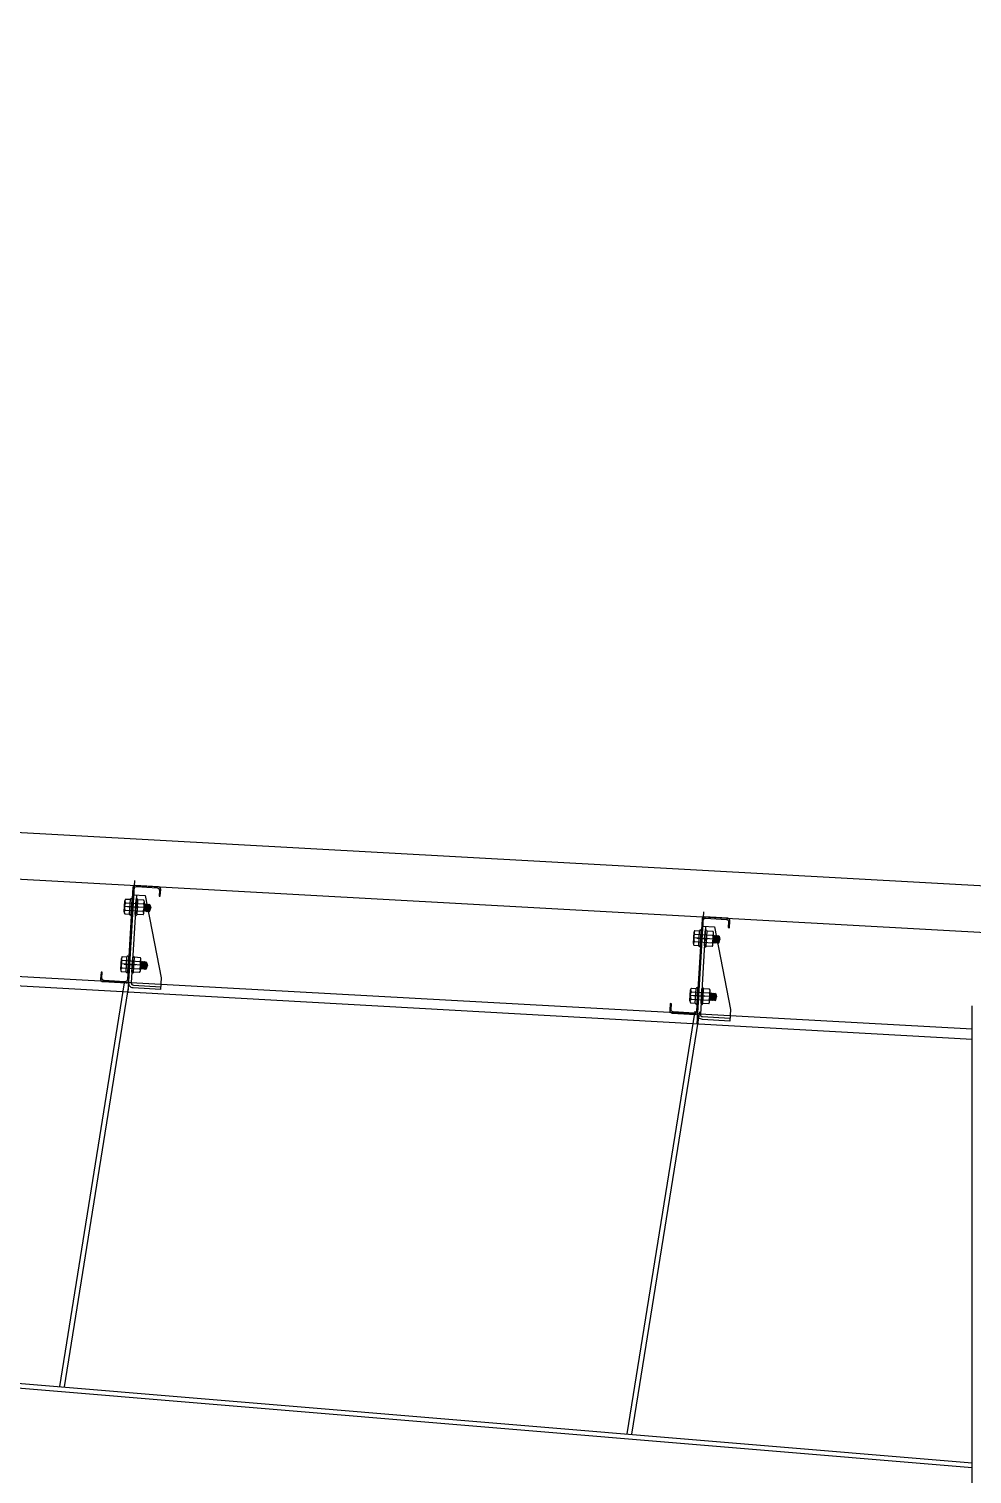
# Model space of a CAD drawing. Header units: metres. Extents: x 31037 to 31490, y -4422 to -3483.
# Drawn here: x 31291.752 to 31293.779, y -4401.525 to -4398.418 of the extents above; entities that cross this region are included whole.
import ezdxf

# ---------------------------------------------------------------- set-up
doc = ezdxf.new("R2010")
doc.units = ezdxf.units.M
doc.header["$LTSCALE"] = 30
doc.header["$MEASUREMENT"] = 0
doc.linetypes.add('DASHDOT', pattern=[1, 0.5, -0.25, 0, -0.25])
doc.layers.get('0').update_dxf_attribs({"color": 30, "lineweight": 40})
doc.layers.add('JSC-4D-Bolt', color=240, linetype='Continuous', lineweight=18)
for name, color, linetype in [('JSC-G-Grid Line', 250, 'DASHDOT'), ('JSC-U-Steel', 21, 'Continuous'), ('STEEL', 33, 'Continuous')]:
    doc.layers.add(name, color=color, linetype=linetype)

msp = doc.modelspace()

# ---------------------------------------------------------------- linework, layer by layer
at = {"color": 0, "lineweight": 25}
for p, q in [((31291.95662, -4400.46824, -0.00012), (31291.81726, -4401.33634, -0.00012)), ((31291.96649, -4400.46983, -0.00012), (31291.82726, -4401.33717, -0.00012)), ((31293.77861, -4414.01783), (31293.77861, -4400.51798)), ((31293.18264, -4400.52953, -0.00012), (31293.03677, -4401.43822, -0.00012)), ((31293.19251, -4400.53112, -0.00012), (31293.04676, -4401.43905, -0.00012))]:
    msp.add_line(p, q, dxfattribs=at)
for points in [[(31167.82867, -4400.32318), (31195.40861, -4398.41783), (31224.35861, -4400.41783), (31260.50861, -4398.41783), (31295.28496, -4400.34183)], [(31167.83556, -4400.42294), (31195.40861, -4398.51807), (31224.35792, -4400.51802), (31260.50861, -4398.51798), (31295.27944, -4400.44168)]]:
    msp.add_lwpolyline(points, dxfattribs=at)
at = {"layer": 'JSC-4D-Bolt', "color": 0, "linetype": 'Continuous', "lineweight": 25}
for p, q in [((31291.95663, -4400.31609, -0.00012), (31291.95804, -4400.29223, -0.00012)), ((31292.01368, -4400.30749, -0.00012), (31291.95734, -4400.30416, -0.00012)), ((31291.95913, -4400.29629, -0.00012), (31291.99845, -4400.29861, -0.00012)), ((31291.9596, -4400.28833, -0.00012), (31291.96987, -4400.28894, -0.00012)), ((31291.96393, -4400.30455, -0.00012), (31291.98734, -4400.30593, -0.00012)), ((31291.96799, -4400.32075, -0.00012), (31291.96987, -4400.28894, -0.00012)), ((31291.98834, -4400.30599, -0.00012), (31291.96933, -4400.30487, -0.00012)), ((31291.9718, -4400.32098, -0.00012), (31291.97368, -4400.28916, -0.00012)), ((31291.98033, -4400.32148, -0.00012), (31291.98221, -4400.28967, -0.00012)), ((31291.98414, -4400.32171, -0.00012), (31291.98602, -4400.28989, -0.00012)), ((31291.99892, -4400.29065, -0.00012), (31291.98602, -4400.28989, -0.00012)), ((31291.9986, -4400.31857, -0.00012), (31292.00001, -4400.29471, -0.00012)), ((31292.00061, -4400.31337, -0.00012), (31291.99918, -4400.30869, -0.00012)), ((31292.00243, -4400.31481, -0.00012), (31291.99941, -4400.30487, -0.00012)), ((31292.00343, -4400.31354, -0.00012), (31291.99963, -4400.30105, -0.00012)), ((31291.99974, -4400.29929, -0.00012), (31292.00072, -4400.30007, -0.00012)), ((31292.00072, -4400.30007, -0.00012), (31292.00173, -4400.2988, -0.00012)), ((31292.00526, -4400.31497, -0.00012), (31292.00072, -4400.30007, -0.00012)), ((31292.00626, -4400.3137, -0.00012), (31292.00173, -4400.2988, -0.00012)), ((31292.00173, -4400.2988, -0.00012), (31292.00355, -4400.30024, -0.00012)), ((31292.00355, -4400.30024, -0.00012), (31292.00455, -4400.29897, -0.00012)), ((31292.00809, -4400.31514, -0.00012), (31292.00355, -4400.30024, -0.00012)), ((31292.00909, -4400.31387, -0.00012), (31292.00455, -4400.29897, -0.00012)), ((31292.00455, -4400.29897, -0.00012), (31292.00638, -4400.30041, -0.00012)), ((31292.00638, -4400.30041, -0.00012), (31292.00738, -4400.29914, -0.00012)), ((31292.01091, -4400.31531, -0.00012), (31292.00638, -4400.30041, -0.00012)), ((31292.01191, -4400.31404, -0.00012), (31292.00738, -4400.29914, -0.00012)), ((31292.00738, -4400.29914, -0.00012), (31292.00921, -4400.30057, -0.00012)), ((31292.00921, -4400.30057, -0.00012), (31292.01021, -4400.2993, -0.00012)), ((31292.01195, -4400.30961, -0.00012), (31292.00921, -4400.30057, -0.00012)), ((31292.01199, -4400.30517, -0.00012), (31292.01021, -4400.2993, -0.00012)), ((31292.01021, -4400.2993, -0.00012), (31292.01203, -4400.30074, -0.00012)), ((31292.01191, -4400.31404, -0.00012), (31292.01203, -4400.30074, -0.00012)), ((31292.01191, -4400.31404, -0.00012), (31292.01368, -4400.30749, -0.00012)), ((31292.01203, -4400.30074, -0.00012), (31292.01368, -4400.30749, -0.00012)), ((31291.95772, -4400.32015, -0.00012), (31291.96799, -4400.32075, -0.00012)), ((31291.95819, -4400.31219, -0.00012), (31291.99751, -4400.31452, -0.00012)), ((31291.99704, -4400.32247, -0.00012), (31291.98414, -4400.32171, -0.00012)), ((31291.99883, -4400.31459, -0.00012), (31291.99961, -4400.31464, -0.00012)), ((31291.99961, -4400.31464, -0.00012), (31291.99896, -4400.31251, -0.00012)), ((31291.99961, -4400.31464, -0.00012), (31292.00061, -4400.31337, -0.00012)), ((31292.00061, -4400.31337, -0.00012), (31292.00243, -4400.31481, -0.00012)), ((31292.00243, -4400.31481, -0.00012), (31292.00343, -4400.31354, -0.00012)), ((31292.00343, -4400.31354, -0.00012), (31292.00526, -4400.31497, -0.00012)), ((31292.00526, -4400.31497, -0.00012), (31292.00626, -4400.3137, -0.00012)), ((31292.00626, -4400.3137, -0.00012), (31292.00809, -4400.31514, -0.00012)), ((31292.00809, -4400.31514, -0.00012), (31292.00909, -4400.31387, -0.00012)), ((31292.00909, -4400.31387, -0.00012), (31292.01091, -4400.31531, -0.00012)), ((31292.01091, -4400.31531, -0.00012), (31292.01191, -4400.31404, -0.00012)), ((31293.17972, -4400.38376, -0.00012), (31293.18113, -4400.3599, -0.00012)), ((31293.23677, -4400.37516, -0.00012), (31293.18043, -4400.37183, -0.00012)), ((31293.18222, -4400.36395, -0.00012), (31293.22153, -4400.36628, -0.00012)), ((31293.18269, -4400.356, -0.00012), (31293.19295, -4400.35661, -0.00012)), ((31293.18702, -4400.37222, -0.00012), (31293.21043, -4400.3736, -0.00012)), ((31293.19107, -4400.38842, -0.00012), (31293.19295, -4400.35661, -0.00012)), ((31293.21142, -4400.37366, -0.00012), (31293.19241, -4400.37254, -0.00012)), ((31293.19489, -4400.38865, -0.00012), (31293.19676, -4400.35683, -0.00012)), ((31293.20342, -4400.38915, -0.00012), (31293.2053, -4400.35734, -0.00012)), ((31293.20723, -4400.38938, -0.00012), (31293.20911, -4400.35756, -0.00012)), ((31293.222, -4400.35832, -0.00012), (31293.20911, -4400.35756, -0.00012)), ((31293.22169, -4400.38624, -0.00012), (31293.22309, -4400.36238, -0.00012)), ((31293.22552, -4400.38247, -0.00012), (31293.22249, -4400.37253, -0.00012)), ((31293.22652, -4400.3812, -0.00012), (31293.22272, -4400.36871, -0.00012)), ((31293.22282, -4400.36696, -0.00012), (31293.22381, -4400.36774, -0.00012)), ((31293.22381, -4400.36774, -0.00012), (31293.22481, -4400.36647, -0.00012)), ((31293.22835, -4400.38264, -0.00012), (31293.22381, -4400.36774, -0.00012)), ((31293.22935, -4400.38137, -0.00012), (31293.22481, -4400.36647, -0.00012)), ((31293.22481, -4400.36647, -0.00012), (31293.22664, -4400.36791, -0.00012)), ((31293.22664, -4400.36791, -0.00012), (31293.22764, -4400.36664, -0.00012)), ((31293.23117, -4400.38281, -0.00012), (31293.22664, -4400.36791, -0.00012)), ((31293.23218, -4400.38154, -0.00012), (31293.22764, -4400.36664, -0.00012)), ((31293.22764, -4400.36664, -0.00012), (31293.22947, -4400.36807, -0.00012)), ((31293.22947, -4400.36807, -0.00012), (31293.23047, -4400.3668, -0.00012)), ((31293.234, -4400.38298, -0.00012), (31293.22947, -4400.36807, -0.00012)), ((31293.235, -4400.3817, -0.00012), (31293.23047, -4400.3668, -0.00012)), ((31293.23047, -4400.3668, -0.00012), (31293.23229, -4400.36824, -0.00012)), ((31293.23229, -4400.36824, -0.00012), (31293.23329, -4400.36697, -0.00012)), ((31293.23504, -4400.37727, -0.00012), (31293.23229, -4400.36824, -0.00012)), ((31293.23508, -4400.37284, -0.00012), (31293.23329, -4400.36697, -0.00012)), ((31293.23329, -4400.36697, -0.00012), (31293.23512, -4400.36841, -0.00012)), ((31293.235, -4400.3817, -0.00012), (31293.23512, -4400.36841, -0.00012)), ((31293.23512, -4400.36841, -0.00012), (31293.23677, -4400.37516, -0.00012)), ((31293.18081, -4400.38782, -0.00012), (31293.19107, -4400.38842, -0.00012)), ((31293.18128, -4400.37986, -0.00012), (31293.22059, -4400.38218, -0.00012)), ((31293.22012, -4400.39014, -0.00012), (31293.20723, -4400.38938, -0.00012)), ((31293.22192, -4400.38226, -0.00012), (31293.22269, -4400.38231, -0.00012)), ((31293.22269, -4400.38231, -0.00012), (31293.22204, -4400.38017, -0.00012)), ((31293.22369, -4400.38104, -0.00012), (31293.22227, -4400.37635, -0.00012)), ((31293.22269, -4400.38231, -0.00012), (31293.22369, -4400.38104, -0.00012)), ((31293.22369, -4400.38104, -0.00012), (31293.22552, -4400.38247, -0.00012)), ((31293.22552, -4400.38247, -0.00012), (31293.22652, -4400.3812, -0.00012)), ((31293.22652, -4400.3812, -0.00012), (31293.22835, -4400.38264, -0.00012)), ((31293.22835, -4400.38264, -0.00012), (31293.22935, -4400.38137, -0.00012)), ((31293.22935, -4400.38137, -0.00012), (31293.23117, -4400.38281, -0.00012)), ((31293.23117, -4400.38281, -0.00012), (31293.23218, -4400.38154, -0.00012)), ((31293.23218, -4400.38154, -0.00012), (31293.234, -4400.38298, -0.00012)), ((31293.234, -4400.38298, -0.00012), (31293.235, -4400.3817, -0.00012)), ((31293.235, -4400.3817, -0.00012), (31293.23677, -4400.37516, -0.00012)), ((31291.94932, -4400.43988, -0.00012), (31291.95073, -4400.41602, -0.00012)), ((31292.00637, -4400.43127, -0.00012), (31291.95003, -4400.42795, -0.00012)), ((31291.95182, -4400.42007, -0.00012), (31291.99114, -4400.42239, -0.00012)), ((31291.95229, -4400.41212, -0.00012), (31291.96256, -4400.41272, -0.00012)), ((31291.95663, -4400.42834, -0.00012), (31291.98003, -4400.42972, -0.00012)), ((31291.96068, -4400.44454, -0.00012), (31291.96256, -4400.41272, -0.00012)), ((31291.98103, -4400.42978, -0.00012), (31291.96202, -4400.42865, -0.00012)), ((31291.96449, -4400.44476, -0.00012), (31291.96637, -4400.41295, -0.00012)), ((31291.97302, -4400.44527, -0.00012), (31291.9749, -4400.41345, -0.00012)), ((31291.97684, -4400.44549, -0.00012), (31291.97871, -4400.41368, -0.00012)), ((31291.99161, -4400.41444, -0.00012), (31291.97871, -4400.41368, -0.00012)), ((31291.99129, -4400.44236, -0.00012), (31291.9927, -4400.41849, -0.00012)), ((31291.9933, -4400.43715, -0.00012), (31291.99187, -4400.43247, -0.00012)), ((31291.99512, -4400.43859, -0.00012), (31291.9921, -4400.42865, -0.00012)), ((31291.99612, -4400.43732, -0.00012), (31291.99232, -4400.42483, -0.00012)), ((31291.99243, -4400.42308, -0.00012), (31291.99341, -4400.42386, -0.00012)), ((31291.99341, -4400.42386, -0.00012), (31291.99442, -4400.42259, -0.00012)), ((31291.99795, -4400.43876, -0.00012), (31291.99341, -4400.42386, -0.00012)), ((31291.99895, -4400.43749, -0.00012), (31291.99442, -4400.42259, -0.00012)), ((31291.99442, -4400.42259, -0.00012), (31291.99624, -4400.42402, -0.00012)), ((31291.99624, -4400.42402, -0.00012), (31291.99724, -4400.42275, -0.00012)), ((31292.00078, -4400.43893, -0.00012), (31291.99624, -4400.42402, -0.00012)), ((31292.00178, -4400.43765, -0.00012), (31291.99724, -4400.42275, -0.00012)), ((31291.99724, -4400.42275, -0.00012), (31291.99907, -4400.42419, -0.00012)), ((31291.99907, -4400.42419, -0.00012), (31292.00007, -4400.42292, -0.00012)), ((31292.0036, -4400.43909, -0.00012), (31291.99907, -4400.42419, -0.00012)), ((31292.0046, -4400.43782, -0.00012), (31292.00007, -4400.42292, -0.00012)), ((31292.00007, -4400.42292, -0.00012), (31292.0019, -4400.42436, -0.00012)), ((31292.0019, -4400.42436, -0.00012), (31292.0029, -4400.42309, -0.00012)), ((31292.00464, -4400.43339, -0.00012), (31292.0019, -4400.42436, -0.00012)), ((31292.00468, -4400.42896, -0.00012), (31292.0029, -4400.42309, -0.00012)), ((31292.0029, -4400.42309, -0.00012), (31292.00472, -4400.42453, -0.00012)), ((31292.0046, -4400.43782, -0.00012), (31292.00472, -4400.42453, -0.00012)), ((31292.0046, -4400.43782, -0.00012), (31292.00637, -4400.43127, -0.00012)), ((31292.00472, -4400.42453, -0.00012), (31292.00637, -4400.43127, -0.00012)), ((31291.95041, -4400.44393, -0.00012), (31291.96068, -4400.44454, -0.00012)), ((31291.95088, -4400.43598, -0.00012), (31291.9902, -4400.4383, -0.00012)), ((31291.98973, -4400.44625, -0.00012), (31291.97683, -4400.44549, -0.00012)), ((31291.99152, -4400.43838, -0.00012), (31291.9923, -4400.43842, -0.00012)), ((31291.9923, -4400.43842, -0.00012), (31291.99165, -4400.43629, -0.00012)), ((31291.9923, -4400.43842, -0.00012), (31291.9933, -4400.43715, -0.00012)), ((31291.9933, -4400.43715, -0.00012), (31291.99512, -4400.43859, -0.00012)), ((31291.99512, -4400.43859, -0.00012), (31291.99612, -4400.43732, -0.00012)), ((31291.99612, -4400.43732, -0.00012), (31291.99795, -4400.43876, -0.00012)), ((31291.99795, -4400.43876, -0.00012), (31291.99895, -4400.43749, -0.00012)), ((31291.99895, -4400.43749, -0.00012), (31292.00078, -4400.43893, -0.00012)), ((31292.00078, -4400.43893, -0.00012), (31292.00178, -4400.43765, -0.00012)), ((31292.00178, -4400.43765, -0.00012), (31292.0036, -4400.43909, -0.00012)), ((31292.0036, -4400.43909, -0.00012), (31292.0046, -4400.43782, -0.00012)), ((31293.17241, -4400.50755, -0.00012), (31293.17382, -4400.48368, -0.00012)), ((31293.22946, -4400.49894, -0.00012), (31293.17312, -4400.49561, -0.00012)), ((31293.17491, -4400.48774, -0.00012), (31293.21422, -4400.49006, -0.00012)), ((31293.17538, -4400.47978, -0.00012), (31293.18564, -4400.48039, -0.00012)), ((31293.17971, -4400.496, -0.00012), (31293.20312, -4400.49739, -0.00012)), ((31293.18376, -4400.51221, -0.00012), (31293.18564, -4400.48039, -0.00012)), ((31293.20411, -4400.49744, -0.00012), (31293.1851, -4400.49632, -0.00012)), ((31293.18758, -4400.51243, -0.00012), (31293.18945, -4400.48062, -0.00012)), ((31293.19611, -4400.51294, -0.00012), (31293.19799, -4400.48112, -0.00012)), ((31293.19992, -4400.51316, -0.00012), (31293.2018, -4400.48134, -0.00012)), ((31293.21469, -4400.48211, -0.00012), (31293.2018, -4400.48134, -0.00012)), ((31293.21438, -4400.51002, -0.00012), (31293.21578, -4400.48616, -0.00012)), ((31293.21821, -4400.50626, -0.00012), (31293.21518, -4400.49632, -0.00012)), ((31293.21921, -4400.50499, -0.00012), (31293.21541, -4400.4925, -0.00012)), ((31293.21551, -4400.49075, -0.00012), (31293.2165, -4400.49153, -0.00012)), ((31293.2165, -4400.49153, -0.00012), (31293.2175, -4400.49025, -0.00012)), ((31293.22104, -4400.50643, -0.00012), (31293.2165, -4400.49153, -0.00012)), ((31293.22204, -4400.50515, -0.00012), (31293.2175, -4400.49025, -0.00012)), ((31293.2175, -4400.49025, -0.00012), (31293.21933, -4400.49169, -0.00012)), ((31293.21933, -4400.49169, -0.00012), (31293.22033, -4400.49042, -0.00012)), ((31293.22386, -4400.50659, -0.00012), (31293.21933, -4400.49169, -0.00012)), ((31293.22487, -4400.50532, -0.00012), (31293.22033, -4400.49042, -0.00012)), ((31293.22033, -4400.49042, -0.00012), (31293.22216, -4400.49186, -0.00012)), ((31293.22216, -4400.49186, -0.00012), (31293.22316, -4400.49059, -0.00012)), ((31293.22669, -4400.50676, -0.00012), (31293.22216, -4400.49186, -0.00012)), ((31293.22769, -4400.50549, -0.00012), (31293.22316, -4400.49059, -0.00012)), ((31293.22316, -4400.49059, -0.00012), (31293.22498, -4400.49203, -0.00012)), ((31293.22498, -4400.49203, -0.00012), (31293.22599, -4400.49075, -0.00012)), ((31293.22773, -4400.50106, -0.00012), (31293.22498, -4400.49203, -0.00012)), ((31293.22777, -4400.49662, -0.00012), (31293.22599, -4400.49075, -0.00012)), ((31293.22599, -4400.49075, -0.00012), (31293.22781, -4400.49219, -0.00012)), ((31293.22769, -4400.50549, -0.00012), (31293.22781, -4400.49219, -0.00012)), ((31293.22781, -4400.49219, -0.00012), (31293.22946, -4400.49894, -0.00012)), ((31293.1735, -4400.5116, -0.00012), (31293.18376, -4400.51221, -0.00012)), ((31293.17397, -4400.50365, -0.00012), (31293.21328, -4400.50597, -0.00012)), ((31293.21281, -4400.51392, -0.00012), (31293.19992, -4400.51316, -0.00012)), ((31293.21461, -4400.50605, -0.00012), (31293.21538, -4400.50609, -0.00012)), ((31293.21538, -4400.50609, -0.00012), (31293.21473, -4400.50396, -0.00012)), ((31293.21638, -4400.50482, -0.00012), (31293.21496, -4400.50014, -0.00012)), ((31293.21538, -4400.50609, -0.00012), (31293.21638, -4400.50482, -0.00012)), ((31293.21638, -4400.50482, -0.00012), (31293.21821, -4400.50626, -0.00012)), ((31293.21821, -4400.50626, -0.00012), (31293.21921, -4400.50499, -0.00012)), ((31293.21921, -4400.50499, -0.00012), (31293.22104, -4400.50643, -0.00012)), ((31293.22104, -4400.50643, -0.00012), (31293.22204, -4400.50515, -0.00012)), ((31293.22204, -4400.50515, -0.00012), (31293.22386, -4400.50659, -0.00012)), ((31293.22386, -4400.50659, -0.00012), (31293.22487, -4400.50532, -0.00012)), ((31293.22487, -4400.50532, -0.00012), (31293.22669, -4400.50676, -0.00012)), ((31293.22669, -4400.50676, -0.00012), (31293.22769, -4400.50549, -0.00012)), ((31293.22769, -4400.50549, -0.00012), (31293.22946, -4400.49894, -0.00012))]:
    msp.add_line(p, q, dxfattribs=at)
for centre, radius, start, end in [((31291.98186, -4400.30561, -0.00012), 0.02457, 157.69559, 195.54488), ((31291.96467, -4400.29262, -0.00012), 0.00664, 139.75034, 213.49013), ((31291.97177, -4400.28905, -0.00012), 0.00191, 356.62051, 176.62051), ((31291.98412, -4400.28978, -0.00012), 0.00191, 356.62051, 176.62051), ((31291.97478, -4400.30519, -0.00012), 0.02457, 337.69559, 15.54488), ((31291.99338, -4400.29432, -0.00012), 0.00664, 319.75034, 33.49013), ((31291.96326, -4400.31648, -0.00012), 0.00664, 139.75034, 213.49013), ((31291.96989, -4400.32087, -0.00012), 0.00191, 176.62051, 356.62051), ((31291.98224, -4400.3216, -0.00012), 0.00191, 176.62051, 356.62051), ((31291.99197, -4400.31818, -0.00012), 0.00664, 319.75034, 33.49013), ((31293.20495, -4400.37328, -0.00012), 0.02457, 157.69559, 195.54488), ((31293.18776, -4400.36029, -0.00012), 0.00664, 139.75034, 213.49013), ((31293.19486, -4400.35672, -0.00012), 0.00191, 356.62051, 176.62051), ((31293.20721, -4400.35745, -0.00012), 0.00191, 356.62051, 176.62051), ((31293.19786, -4400.37286, -0.00012), 0.02457, 337.69559, 15.54488), ((31293.21647, -4400.36199, -0.00012), 0.00664, 319.75034, 33.49013), ((31293.18635, -4400.38415, -0.00012), 0.00664, 139.75034, 213.49013), ((31293.19298, -4400.38853, -0.00012), 0.00191, 176.62051, 356.62051), ((31293.20533, -4400.38926, -0.00012), 0.00191, 176.62051, 356.62051), ((31293.21506, -4400.38585, -0.00012), 0.00664, 319.75034, 33.49013), ((31291.97455, -4400.4294, -0.00012), 0.02457, 157.69559, 195.54488), ((31291.95736, -4400.41641, -0.00012), 0.00664, 139.75034, 213.49013), ((31291.96446, -4400.41284, -0.00012), 0.00191, 356.62051, 176.62051), ((31291.97681, -4400.41357, -0.00012), 0.00191, 356.62051, 176.62051), ((31291.96747, -4400.42898, -0.00012), 0.02457, 337.69559, 15.54488), ((31291.98607, -4400.4181, -0.00012), 0.00664, 319.75034, 33.49013), ((31291.95595, -4400.44027, -0.00012), 0.00664, 139.75034, 213.49013), ((31291.96258, -4400.44465, -0.00012), 0.00191, 176.62051, 356.62051), ((31291.97493, -4400.44538, -0.00012), 0.00191, 176.62051, 356.62051), ((31291.98466, -4400.44196, -0.00012), 0.00664, 319.75034, 33.49013), ((31293.19764, -4400.49706, -0.00012), 0.02457, 157.69559, 195.54488), ((31293.18045, -4400.48407, -0.00012), 0.00664, 139.75034, 213.49013), ((31293.18755, -4400.4805, -0.00012), 0.00191, 356.62051, 176.62051), ((31293.1999, -4400.48123, -0.00012), 0.00191, 356.62051, 176.62051), ((31293.19056, -4400.49664, -0.00012), 0.02457, 337.69559, 15.54488), ((31293.20916, -4400.48577, -0.00012), 0.00664, 319.75034, 33.49013), ((31293.17904, -4400.50794, -0.00012), 0.00664, 139.75034, 213.49013), ((31293.18567, -4400.51232, -0.00012), 0.00191, 176.62051, 356.62051), ((31293.19802, -4400.51305, -0.00012), 0.00191, 176.62051, 356.62051), ((31293.20775, -4400.50963, -0.00012), 0.00664, 319.75034, 33.49013)]:
    msp.add_arc(centre, radius, start, end, dxfattribs=at)
at = {"layer": 'JSC-G-Grid Line', "color": 0, "lineweight": 25}
for p, q in [((31291.97865, -4400.24818, -0.00012), (31291.96438, -4400.4899, -0.00012)), ((31293.20174, -4400.31585, -0.00012), (31293.18747, -4400.55756, -0.00012))]:
    msp.add_line(p, q, dxfattribs=at)
at = {"layer": 'JSC-U-Steel', "color": 0, "lineweight": 25}
for p, q in [((31293.77861, -4400.56781, -0.00007), (31282.53408, -4399.949, -0.00007)), ((31282.49741, -4400.56777, -0.00007), (31293.77861, -4401.51023, -0.00007))]:
    msp.add_line(p, q, dxfattribs=at)
at = {"layer": 'JSC-U-Steel', "color": 0, "lineweight": 25, "elevation": -0.00012}
for points in [[(31292.03164, -4400.28213), (31292.03419, -4400.28228), (31292.03507, -4400.26731, 0.4142136), (31292.03038, -4400.26202), (31291.98046, -4400.25907, 0.4142136), (31291.97518, -4400.26377), (31291.9635, -4400.46142, -0.4142136), (31291.95822, -4400.46612), (31291.9134, -4400.46347, -0.4142136), (31291.9087, -4400.45819), (31291.90943, -4400.44576), (31291.90689, -4400.44561), (31291.906, -4400.46058, 0.4142136), (31291.9107, -4400.46587), (31291.96061, -4400.46882, 0.4142136), (31291.9659, -4400.46412), (31291.97757, -4400.26646, -0.4142136), (31291.98286, -4400.26177), (31292.02768, -4400.26442, -0.4142136), (31292.03238, -4400.2697), (31292.03164, -4400.28213)], [(31291.98281, -4400.27962), (31291.97166, -4400.46829, 0.4142136), (31291.97636, -4400.47358), (31292.03526, -4400.47706)], [(31293.25473, -4400.3498), (31293.25728, -4400.34995), (31293.25816, -4400.33497, 0.4142136), (31293.25346, -4400.32969), (31293.20355, -4400.32674, 0.4142136), (31293.19826, -4400.33144), (31293.18659, -4400.52909, -0.4142136), (31293.18131, -4400.53379), (31293.13648, -4400.53114, -0.4142136), (31293.13179, -4400.52586), (31293.13252, -4400.51343), (31293.12998, -4400.51328), (31293.12909, -4400.52825, 0.4142136), (31293.13379, -4400.53354), (31293.1837, -4400.53648, 0.4142136), (31293.18899, -4400.53179), (31293.20066, -4400.33413, -0.4142136), (31293.20595, -4400.32944), (31293.25077, -4400.33208, -0.4142136), (31293.25546, -4400.33737), (31293.25473, -4400.3498)], [(31293.20589, -4400.34729), (31293.19475, -4400.53596, 0.4142136), (31293.19945, -4400.54125), (31293.25835, -4400.54472)]]:
    msp.add_lwpolyline(points, format="xyb", dxfattribs=at)
for points in [[(31292.03638, -4400.45809), (31292.0349, -4400.48305), (31291.97601, -4400.47957, -0.4142136), (31291.96567, -4400.46794), (31291.97682, -4400.27927), (31292.00177, -4400.28074)], [(31293.25947, -4400.52576), (31293.25799, -4400.55071), (31293.19909, -4400.54724, -0.4142136), (31293.18876, -4400.53561), (31293.1999, -4400.34693), (31293.22486, -4400.34841)]]:
    msp.add_lwpolyline(points, format="xyb", close=True, dxfattribs=at)
at = {"layer": 'STEEL', "color": 0, "lineweight": 25}
for p, q in [((31293.77861, -4400.59063, -0.00007), (31282.51777, -4399.95811, -0.00007)), ((31282.49775, -4400.55778, -0.00007), (31293.77861, -4401.50019, -0.00007))]:
    msp.add_line(p, q, dxfattribs=at)

doc.saveas('drawing.dxf')
